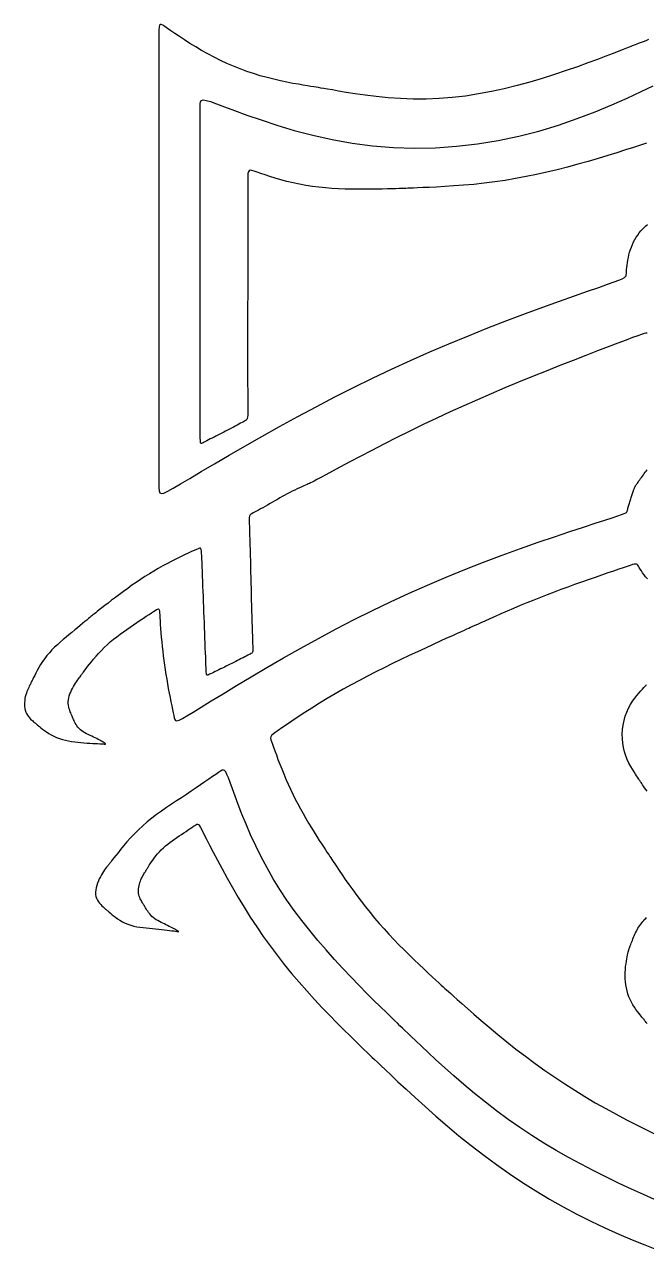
# Model space of a CAD drawing. Extents: x 0.9 to 43.7, y -24.8 to 15.2.
# Drawn here: x 0.86 to 20.7, y -24.25 to 14.83 of the extents above; entities that cross this region are included whole.
import ezdxf

# ---------------------------------------------------------------- set-up
doc = ezdxf.new("R2010")
doc.units = 0
doc.layers.add('LAYER 1', color=7, linetype='CONTINUOUS')

msp = doc.modelspace()

# ---------------------------------------------------------------- linework, layer by layer
at = {"layer": 'LAYER 1'}
for points in [[(20.771, 14.352), (20.7, 14.323), (20.63, 14.295), (20.563, 14.269), (20.5, 14.245), (20.443, 14.223), (20.391, 14.204), (20.347, 14.187), (20.311, 14.174), (20.28, 14.162), (20.247, 14.15), (20.205, 14.134), (20.149, 14.112), (20.07, 14.081), (19.963, 14.04), (19.82, 13.984), (19.636, 13.912), (19.407, 13.823), (19.138, 13.72), (18.835, 13.607), (18.503, 13.487), (18.146, 13.362), (17.77, 13.236), (17.379, 13.112), (16.98, 12.994), (16.575, 12.884), (16.167, 12.783), (15.756, 12.693), (15.342, 12.616), (14.926, 12.551), (14.51, 12.502), (14.094, 12.468), (13.678, 12.451), (13.264, 12.452), (12.857, 12.468), (12.462, 12.497), (12.085, 12.534), (11.733, 12.578), (11.411, 12.623), (11.125, 12.668), (10.881, 12.709), (10.684, 12.743), (10.53, 12.769), (10.411, 12.789), (10.316, 12.805), (10.237, 12.818), (10.165, 12.83), (10.089, 12.843), (10.001, 12.857), (9.891, 12.875), (9.757, 12.897), (9.6, 12.924), (9.424, 12.955), (9.233, 12.992), (9.031, 13.035), (8.82, 13.083), (8.604, 13.137), (8.386, 13.197), (8.17, 13.264), (7.955, 13.337), (7.742, 13.415), (7.531, 13.5), (7.322, 13.59), (7.116, 13.686), (6.912, 13.787), (6.712, 13.892), (6.515, 14.003), (6.324, 14.116), (6.141, 14.229), (5.969, 14.34), (5.808, 14.445), (5.663, 14.543), (5.535, 14.631), (5.426, 14.706), (5.339, 14.767), (5.273, 14.81), (5.224, 14.832), (5.19, 14.832), (5.168, 14.806), (5.155, 14.751), (5.15, 14.666), (5.148, 14.546), (5.148, 14.391), (5.148, 14.2), (5.148, 13.979), (5.148, 13.731), (5.148, 13.462), (5.148, 13.175), (5.148, 12.876), (5.148, 12.57), (5.148, 12.26), (5.148, 11.95), (5.147, 11.639), (5.147, 11.329), (5.147, 11.019), (5.147, 10.709), (5.147, 10.399), (5.146, 10.088), (5.146, 9.778), (5.146, 9.469), (5.146, 9.164), (5.146, 8.869), (5.146, 8.588), (5.146, 8.325), (5.147, 8.086), (5.147, 7.874), (5.147, 7.695), (5.147, 7.551), (5.147, 7.437), (5.147, 7.345), (5.147, 7.265), (5.147, 7.187), (5.147, 7.104), (5.147, 7.006), (5.147, 6.884), (5.147, 6.729), (5.147, 6.541), (5.147, 6.322), (5.147, 6.078), (5.147, 5.814), (5.147, 5.533), (5.147, 5.24), (5.147, 4.941), (5.147, 4.638), (5.146, 4.335), (5.146, 4.032), (5.146, 3.729), (5.146, 3.426), (5.146, 3.123), (5.145, 2.82), (5.145, 2.517), (5.145, 2.214), (5.145, 1.912), (5.145, 1.615), (5.145, 1.328), (5.145, 1.055), (5.145, 0.8), (5.145, 0.568), (5.145, 0.363), (5.146, 0.191), (5.147, 0.054), (5.155, -0.045), (5.18, -0.107), (5.229, -0.13), (5.312, -0.114), (5.435, -0.058), (5.609, 0.038), (5.841, 0.175), (6.14, 0.353), (6.502, 0.569), (6.921, 0.816), (7.388, 1.089), (7.895, 1.382), (8.436, 1.69), (9, 2.006), (9.581, 2.325), (10.17, 2.64), (10.764, 2.949), (11.362, 3.251), (11.963, 3.545), (12.568, 3.833), (13.177, 4.113), (13.788, 4.385), (14.403, 4.649), (15.021, 4.905), (15.639, 5.152), (16.249, 5.388), (16.839, 5.61), (17.402, 5.818), (17.927, 6.007), (18.405, 6.177), (18.825, 6.324), (19.179, 6.447), (19.459, 6.545), (19.672, 6.62), (19.826, 6.678), (19.932, 6.722), (19.999, 6.757), (20.036, 6.788), (20.052, 6.819), (20.057, 6.855), (20.061, 6.9), (20.064, 6.953), (20.07, 7.015), (20.076, 7.084), (20.085, 7.158), (20.096, 7.236), (20.109, 7.318), (20.125, 7.401), (20.144, 7.485), (20.166, 7.569), (20.192, 7.652), (20.221, 7.734), (20.254, 7.815), (20.29, 7.894), (20.33, 7.97), (20.374, 8.044), (20.422, 8.115), (20.473, 8.182), (20.526, 8.245), (20.58, 8.304), (20.633, 8.359), (20.683, 8.408), (20.731, 8.451)], [(20.704, 11.047), (20.513, 10.984), (20.29, 10.911), (20.038, 10.83), (19.762, 10.743), (19.467, 10.652), (19.158, 10.558), (18.838, 10.465), (18.512, 10.373), (18.185, 10.284), (17.856, 10.2), (17.526, 10.121), (17.195, 10.047), (16.863, 9.978), (16.53, 9.915), (16.196, 9.859), (15.861, 9.81), (15.526, 9.768), (15.195, 9.733), (14.872, 9.704), (14.563, 9.681), (14.273, 9.662), (14.007, 9.647), (13.77, 9.636), (13.567, 9.627), (13.402, 9.62), (13.274, 9.615), (13.173, 9.611), (13.093, 9.608), (13.024, 9.605), (12.96, 9.603), (12.891, 9.601), (12.811, 9.598), (12.71, 9.595), (12.586, 9.591), (12.44, 9.586), (12.277, 9.582), (12.099, 9.579), (11.909, 9.576), (11.71, 9.575), (11.505, 9.575), (11.297, 9.578), (11.088, 9.583), (10.879, 9.592), (10.67, 9.604), (10.461, 9.62), (10.253, 9.64), (10.046, 9.666), (9.84, 9.697), (9.635, 9.734), (9.433, 9.778), (9.235, 9.827), (9.043, 9.878), (8.862, 9.932), (8.692, 9.984), (8.538, 10.034), (8.401, 10.08), (8.285, 10.121), (8.191, 10.153), (8.12, 10.174), (8.067, 10.181), (8.03, 10.169), (8.007, 10.135), (7.993, 10.075), (7.988, 9.985), (7.986, 9.862), (7.987, 9.701), (7.987, 9.504), (7.988, 9.274), (7.988, 9.017), (7.989, 8.737), (7.989, 8.439), (7.989, 8.128), (7.989, 7.808), (7.988, 7.485), (7.987, 7.162), (7.986, 6.838), (7.985, 6.515), (7.984, 6.191), (7.982, 5.868), (7.981, 5.544), (7.98, 5.221), (7.98, 4.897), (7.979, 4.574), (7.98, 4.257), (7.98, 3.948), (7.981, 3.654), (7.982, 3.38), (7.983, 3.129), (7.984, 2.907), (7.985, 2.718), (7.985, 2.567), (7.985, 2.451), (7.983, 2.365), (7.979, 2.304), (7.971, 2.262), (7.958, 2.234), (7.94, 2.215), (7.917, 2.2), (7.886, 2.183), (7.848, 2.162), (7.804, 2.138), (7.755, 2.112), (7.702, 2.083), (7.646, 2.053), (7.587, 2.021), (7.526, 1.989), (7.465, 1.957), (7.403, 1.924), (7.342, 1.892), (7.28, 1.861), (7.218, 1.829), (7.157, 1.797), (7.095, 1.766), (7.033, 1.734), (6.972, 1.703), (6.91, 1.671), (6.85, 1.64), (6.791, 1.61), (6.736, 1.581), (6.684, 1.554), (6.636, 1.53), (6.595, 1.508), (6.559, 1.49), (6.531, 1.476), (6.51, 1.468), (6.494, 1.469), (6.483, 1.484), (6.477, 1.513), (6.473, 1.561), (6.471, 1.631), (6.471, 1.724), (6.471, 1.845), (6.471, 1.993), (6.471, 2.163), (6.471, 2.353), (6.471, 2.558), (6.471, 2.776), (6.471, 3.003), (6.471, 3.236), (6.471, 3.471), (6.47, 3.705), (6.47, 3.94), (6.47, 4.175), (6.469, 4.41), (6.469, 4.644), (6.469, 4.879), (6.469, 5.114), (6.468, 5.349), (6.468, 5.583), (6.468, 5.813), (6.468, 6.035), (6.469, 6.246), (6.469, 6.443), (6.469, 6.622), (6.469, 6.78), (6.469, 6.913), (6.469, 7.018), (6.469, 7.102), (6.469, 7.17), (6.469, 7.228), (6.469, 7.284), (6.47, 7.345), (6.47, 7.416), (6.47, 7.504), (6.47, 7.616), (6.47, 7.751), (6.47, 7.907), (6.47, 8.08), (6.47, 8.267), (6.47, 8.466), (6.471, 8.672), (6.471, 8.883), (6.47, 9.096), (6.47, 9.309), (6.47, 9.522), (6.47, 9.736), (6.47, 9.949), (6.469, 10.162), (6.469, 10.375), (6.469, 10.588), (6.469, 10.801), (6.469, 11.013), (6.468, 11.221), (6.468, 11.422), (6.468, 11.613), (6.468, 11.79), (6.468, 11.951), (6.468, 12.092), (6.468, 12.21), (6.469, 12.303), (6.48, 12.37), (6.509, 12.411), (6.565, 12.425), (6.657, 12.412), (6.794, 12.372), (6.986, 12.304), (7.24, 12.21), (7.566, 12.088), (7.959, 11.944), (8.412, 11.786), (8.918, 11.621), (9.469, 11.456), (10.057, 11.301), (10.674, 11.161), (11.313, 11.044), (11.967, 10.959), (12.63, 10.907), (13.299, 10.888), (13.971, 10.902), (14.643, 10.948), (15.312, 11.024), (15.974, 11.131), (16.628, 11.267), (17.269, 11.431), (17.894, 11.622), (18.496, 11.83), (19.067, 12.048), (19.602, 12.27), (20.092, 12.486), (20.532, 12.69), (20.914, 12.874)], [(20.725, 4.99), (20.686, 4.988), (20.627, 4.975), (20.541, 4.947), (20.422, 4.904), (20.261, 4.844), (20.052, 4.765), (19.792, 4.666), (19.486, 4.55), (19.141, 4.418), (18.765, 4.273), (18.362, 4.116), (17.94, 3.95), (17.506, 3.778), (17.066, 3.601), (16.626, 3.421), (16.187, 3.238), (15.749, 3.052), (15.313, 2.863), (14.878, 2.67), (14.444, 2.474), (14.013, 2.274), (13.584, 2.07), (13.157, 1.862), (12.737, 1.653), (12.33, 1.446), (11.941, 1.245), (11.576, 1.054), (11.241, 0.877), (10.943, 0.717), (10.686, 0.58), (10.477, 0.467), (10.315, 0.38), (10.192, 0.314), (10.101, 0.266), (10.036, 0.232), (9.988, 0.208), (9.95, 0.19), (9.915, 0.174), (9.876, 0.157), (9.828, 0.136), (9.771, 0.112), (9.707, 0.084), (9.637, 0.052), (9.563, 0.018), (9.485, -0.018), (9.406, -0.057), (9.326, -0.098), (9.246, -0.139), (9.167, -0.183), (9.088, -0.227), (9.01, -0.271), (8.931, -0.316), (8.853, -0.362), (8.775, -0.407), (8.697, -0.452), (8.619, -0.497), (8.541, -0.541), (8.465, -0.583), (8.393, -0.623), (8.324, -0.66), (8.261, -0.695), (8.205, -0.725), (8.156, -0.751), (8.117, -0.773), (8.086, -0.79), (8.064, -0.808), (8.048, -0.828), (8.038, -0.855), (8.033, -0.891), (8.031, -0.94), (8.032, -1.004), (8.035, -1.087), (8.038, -1.191), (8.041, -1.313), (8.046, -1.451), (8.05, -1.601), (8.055, -1.763), (8.059, -1.931), (8.064, -2.106), (8.069, -2.282), (8.073, -2.459), (8.077, -2.636), (8.082, -2.814), (8.086, -2.991), (8.09, -3.168), (8.094, -3.345), (8.099, -3.522), (8.103, -3.699), (8.108, -3.876), (8.113, -4.051), (8.119, -4.221), (8.124, -4.385), (8.129, -4.538), (8.133, -4.679), (8.138, -4.806), (8.141, -4.914), (8.144, -5.003), (8.146, -5.072), (8.146, -5.123), (8.143, -5.161), (8.137, -5.189), (8.127, -5.208), (8.111, -5.223), (8.09, -5.236), (8.062, -5.251), (8.027, -5.269), (7.986, -5.29), (7.939, -5.314), (7.889, -5.34), (7.835, -5.368), (7.778, -5.397), (7.719, -5.427), (7.659, -5.457), (7.6, -5.488), (7.54, -5.518), (7.48, -5.548), (7.42, -5.578), (7.36, -5.608), (7.3, -5.638), (7.239, -5.668), (7.179, -5.697), (7.119, -5.727), (7.06, -5.756), (7.001, -5.784), (6.946, -5.811), (6.894, -5.836), (6.845, -5.859), (6.802, -5.88), (6.765, -5.897), (6.735, -5.912), (6.712, -5.922), (6.694, -5.925), (6.682, -5.92), (6.673, -5.904), (6.667, -5.876), (6.663, -5.833), (6.66, -5.773), (6.657, -5.695), (6.653, -5.598), (6.649, -5.484), (6.644, -5.355), (6.638, -5.214), (6.632, -5.063), (6.626, -4.905), (6.62, -4.742), (6.614, -4.577), (6.607, -4.411), (6.601, -4.245), (6.595, -4.079), (6.588, -3.914), (6.582, -3.748), (6.576, -3.582), (6.569, -3.417), (6.563, -3.251), (6.556, -3.085), (6.55, -2.922), (6.543, -2.762), (6.537, -2.609), (6.532, -2.466), (6.526, -2.333), (6.522, -2.215), (6.518, -2.114), (6.514, -2.031), (6.51, -1.967), (6.504, -1.921), (6.493, -1.892), (6.474, -1.878), (6.445, -1.878), (6.405, -1.89), (6.351, -1.913), (6.28, -1.945), (6.191, -1.985), (6.088, -2.033), (5.971, -2.088), (5.844, -2.149), (5.708, -2.215), (5.567, -2.286), (5.423, -2.362), (5.277, -2.44), (5.133, -2.522), (4.989, -2.606), (4.847, -2.692), (4.707, -2.781), (4.567, -2.872), (4.429, -2.965), (4.292, -3.059), (4.157, -3.155), (4.022, -3.252), (3.891, -3.349), (3.763, -3.445), (3.642, -3.537), (3.528, -3.625), (3.424, -3.705), (3.331, -3.778), (3.251, -3.841), (3.186, -3.892), (3.135, -3.932), (3.095, -3.964), (3.063, -3.99), (3.034, -4.012), (3.008, -4.034), (2.978, -4.058), (2.944, -4.086), (2.901, -4.122), (2.848, -4.166), (2.785, -4.218), (2.714, -4.277), (2.636, -4.342), (2.553, -4.411), (2.465, -4.484), (2.374, -4.56), (2.282, -4.636), (2.189, -4.714), (2.096, -4.792), (2.004, -4.872), (1.914, -4.953), (1.826, -5.036), (1.741, -5.122), (1.659, -5.21), (1.582, -5.301), (1.51, -5.395), (1.442, -5.492), (1.38, -5.588), (1.324, -5.682), (1.273, -5.773), (1.228, -5.857), (1.189, -5.933), (1.156, -6), (1.13, -6.054), (1.109, -6.096), (1.093, -6.129), (1.081, -6.154), (1.071, -6.174), (1.062, -6.192), (1.053, -6.209), (1.043, -6.228), (1.031, -6.252), (1.016, -6.281), (0.999, -6.316), (0.98, -6.356), (0.961, -6.4), (0.942, -6.449), (0.923, -6.501), (0.906, -6.556), (0.891, -6.614), (0.879, -6.674), (0.871, -6.736), (0.866, -6.799), (0.865, -6.862), (0.868, -6.924), (0.876, -6.985), (0.889, -7.044), (0.907, -7.1), (0.931, -7.153), (0.96, -7.202), (0.992, -7.247), (1.026, -7.288), (1.061, -7.325), (1.095, -7.358), (1.126, -7.386), (1.154, -7.41), (1.177, -7.43), (1.196, -7.445), (1.212, -7.458), (1.226, -7.47), (1.241, -7.482), (1.259, -7.497), (1.28, -7.515), (1.308, -7.538), (1.343, -7.567), (1.388, -7.603), (1.44, -7.644), (1.5, -7.69), (1.567, -7.737), (1.64, -7.785), (1.718, -7.832), (1.801, -7.876), (1.889, -7.916), (1.979, -7.95), (2.073, -7.979), (2.169, -8.003), (2.266, -8.023), (2.365, -8.039), (2.465, -8.053), (2.564, -8.064), (2.663, -8.073), (2.761, -8.082), (2.858, -8.089), (2.951, -8.095), (3.039, -8.101), (3.121, -8.106), (3.197, -8.11), (3.264, -8.114), (3.322, -8.117), (3.369, -8.119), (3.405, -8.121), (3.431, -8.122), (3.447, -8.121), (3.453, -8.118), (3.452, -8.113), (3.443, -8.106), (3.427, -8.095), (3.404, -8.082), (3.376, -8.065), (3.342, -8.046), (3.304, -8.024), (3.262, -8.001), (3.217, -7.976), (3.168, -7.95), (3.117, -7.924), (3.064, -7.898), (3.009, -7.873), (2.954, -7.847), (2.899, -7.822), (2.845, -7.795), (2.792, -7.767), (2.741, -7.737), (2.692, -7.704), (2.648, -7.668), (2.607, -7.628), (2.57, -7.586), (2.538, -7.542), (2.509, -7.497), (2.484, -7.453), (2.463, -7.412), (2.445, -7.374), (2.43, -7.34), (2.418, -7.313), (2.408, -7.291), (2.4, -7.274), (2.394, -7.259), (2.388, -7.245), (2.381, -7.23), (2.374, -7.212), (2.365, -7.191), (2.353, -7.164), (2.339, -7.13), (2.323, -7.09), (2.307, -7.045), (2.291, -6.996), (2.278, -6.942), (2.267, -6.886), (2.261, -6.827), (2.26, -6.768), (2.266, -6.707), (2.277, -6.646), (2.294, -6.585), (2.315, -6.524), (2.339, -6.464), (2.367, -6.405), (2.396, -6.347), (2.428, -6.291), (2.46, -6.236), (2.492, -6.184), (2.524, -6.135), (2.554, -6.089), (2.583, -6.047), (2.611, -6.008), (2.635, -5.975), (2.656, -5.946), (2.673, -5.922), (2.687, -5.904), (2.699, -5.887), (2.712, -5.871), (2.726, -5.852), (2.743, -5.829), (2.765, -5.8), (2.794, -5.761), (2.832, -5.712), (2.879, -5.651), (2.934, -5.579), (2.998, -5.5), (3.069, -5.413), (3.146, -5.323), (3.229, -5.229), (3.316, -5.135), (3.408, -5.042), (3.503, -4.952), (3.602, -4.865), (3.703, -4.781), (3.806, -4.699), (3.911, -4.619), (4.018, -4.541), (4.125, -4.464), (4.233, -4.389), (4.342, -4.314), (4.45, -4.242), (4.554, -4.172), (4.655, -4.106), (4.75, -4.044), (4.837, -3.987), (4.915, -3.937), (4.982, -3.893), (5.037, -3.858), (5.079, -3.832), (5.111, -3.816), (5.134, -3.812), (5.15, -3.82), (5.16, -3.842), (5.167, -3.88), (5.171, -3.933), (5.176, -4.003), (5.181, -4.091), (5.188, -4.194), (5.196, -4.311), (5.205, -4.438), (5.216, -4.574), (5.228, -4.717), (5.241, -4.864), (5.256, -5.013), (5.272, -5.162), (5.29, -5.311), (5.309, -5.461), (5.33, -5.609), (5.352, -5.758), (5.375, -5.907), (5.4, -6.055), (5.425, -6.203), (5.452, -6.351), (5.48, -6.497), (5.508, -6.639), (5.535, -6.774), (5.561, -6.902), (5.585, -7.019), (5.607, -7.124), (5.627, -7.214), (5.643, -7.287), (5.659, -7.341), (5.684, -7.373), (5.727, -7.38), (5.796, -7.36), (5.899, -7.309), (6.045, -7.225), (6.243, -7.105), (6.5, -6.946), (6.821, -6.748), (7.198, -6.517), (7.625, -6.258), (8.094, -5.977), (8.598, -5.679), (9.129, -5.372), (9.679, -5.061), (10.242, -4.751), (10.81, -4.447), (11.384, -4.152), (11.961, -3.864), (12.543, -3.585), (13.129, -3.314), (13.718, -3.051), (14.311, -2.798), (14.908, -2.554), (15.507, -2.319), (16.102, -2.095), (16.684, -1.884), (17.243, -1.687), (17.77, -1.507), (18.256, -1.344), (18.691, -1.2), (19.066, -1.078), (19.372, -0.979), (19.609, -0.902), (19.785, -0.844), (19.91, -0.802), (19.993, -0.771), (20.043, -0.75), (20.068, -0.733), (20.079, -0.718), (20.084, -0.701), (20.09, -0.681), (20.096, -0.657), (20.104, -0.63), (20.112, -0.601), (20.121, -0.569), (20.13, -0.537), (20.14, -0.503), (20.15, -0.468), (20.16, -0.434), (20.17, -0.399), (20.181, -0.365), (20.192, -0.331), (20.202, -0.297), (20.213, -0.262), (20.225, -0.228), (20.236, -0.194), (20.248, -0.16), (20.259, -0.127), (20.27, -0.094), (20.281, -0.063), (20.292, -0.034), (20.301, -0.007), (20.31, 0.017), (20.318, 0.037), (20.324, 0.054), (20.329, 0.068), (20.333, 0.079), (20.337, 0.088), (20.342, 0.097), (20.349, 0.107), (20.357, 0.119), (20.367, 0.134), (20.38, 0.153), (20.397, 0.177), (20.416, 0.205), (20.439, 0.236), (20.463, 0.271), (20.489, 0.308), (20.516, 0.346), (20.545, 0.386), (20.574, 0.427), (20.603, 0.468), (20.632, 0.508), (20.662, 0.549), (20.693, 0.588), (20.725, 0.627)], [(20.733, -2.856), (20.677, -2.788), (20.626, -2.722), (20.58, -2.657), (20.539, -2.597), (20.502, -2.541), (20.471, -2.492), (20.446, -2.451), (20.425, -2.42), (20.405, -2.397), (20.382, -2.384), (20.352, -2.38), (20.312, -2.385), (20.256, -2.399), (20.182, -2.423), (20.085, -2.455), (19.962, -2.496), (19.816, -2.546), (19.65, -2.602), (19.466, -2.665), (19.269, -2.732), (19.062, -2.804), (18.847, -2.879), (18.629, -2.956), (18.411, -3.034), (18.192, -3.113), (17.974, -3.194), (17.757, -3.276), (17.54, -3.359), (17.323, -3.443), (17.108, -3.529), (16.892, -3.616), (16.678, -3.705), (16.466, -3.795), (16.26, -3.883), (16.062, -3.97), (15.876, -4.052), (15.705, -4.128), (15.551, -4.197), (15.419, -4.257), (15.31, -4.306), (15.223, -4.345), (15.153, -4.377), (15.092, -4.405), (15.032, -4.432), (14.967, -4.461), (14.889, -4.496), (14.792, -4.54), (14.668, -4.596), (14.512, -4.666), (14.329, -4.749), (14.122, -4.844), (13.895, -4.948), (13.652, -5.06), (13.398, -5.178), (13.135, -5.301), (12.869, -5.428), (12.603, -5.556), (12.338, -5.687), (12.074, -5.819), (11.81, -5.954), (11.549, -6.091), (11.289, -6.231), (11.03, -6.374), (10.774, -6.521), (10.521, -6.672), (10.272, -6.823), (10.032, -6.974), (9.804, -7.12), (9.59, -7.259), (9.394, -7.388), (9.221, -7.505), (9.072, -7.605), (8.951, -7.686), (8.859, -7.751), (8.792, -7.802), (8.748, -7.847), (8.723, -7.888), (8.716, -7.932), (8.724, -7.983), (8.743, -8.046), (8.772, -8.125), (8.807, -8.224), (8.849, -8.339), (8.897, -8.469), (8.95, -8.61), (9.008, -8.76), (9.07, -8.916), (9.135, -9.077), (9.204, -9.238), (9.275, -9.399), (9.348, -9.559), (9.423, -9.718), (9.501, -9.876), (9.582, -10.032), (9.664, -10.188), (9.749, -10.342), (9.836, -10.495), (9.925, -10.646), (10.014, -10.794), (10.102, -10.937), (10.187, -11.072), (10.268, -11.198), (10.343, -11.313), (10.409, -11.415), (10.466, -11.501), (10.512, -11.57), (10.548, -11.626), (10.579, -11.672), (10.607, -11.714), (10.635, -11.757), (10.668, -11.805), (10.707, -11.865), (10.758, -11.94), (10.822, -12.036), (10.901, -12.154), (10.993, -12.29), (11.097, -12.441), (11.211, -12.605), (11.334, -12.778), (11.464, -12.956), (11.601, -13.138), (11.741, -13.319), (11.885, -13.498), (12.032, -13.674), (12.182, -13.848), (12.335, -14.02), (12.49, -14.19), (12.648, -14.357), (12.808, -14.523), (12.969, -14.686), (13.132, -14.848), (13.293, -15.004), (13.45, -15.155), (13.6, -15.297), (13.741, -15.429), (13.87, -15.548), (13.983, -15.653), (14.08, -15.741), (14.156, -15.812), (14.219, -15.869), (14.273, -15.919), (14.327, -15.967), (14.386, -16.02), (14.458, -16.084), (14.548, -16.164), (14.665, -16.268), (14.813, -16.399), (14.993, -16.558), (15.201, -16.74), (15.434, -16.942), (15.688, -17.158), (15.959, -17.384), (16.245, -17.617), (16.54, -17.851), (16.842, -18.083), (17.149, -18.31), (17.46, -18.533), (17.775, -18.75), (18.094, -18.962), (18.416, -19.168), (18.742, -19.369), (19.071, -19.564), (19.402, -19.752), (19.734, -19.933), (20.062, -20.106), (20.38, -20.269), (20.682, -20.42), (20.964, -20.558)], [(20.722, -9.621), (20.681, -9.569), (20.643, -9.518), (20.609, -9.47), (20.579, -9.426), (20.553, -9.386), (20.532, -9.352), (20.514, -9.324), (20.5, -9.302), (20.487, -9.282), (20.475, -9.263), (20.46, -9.241), (20.442, -9.214), (20.419, -9.18), (20.389, -9.136), (20.351, -9.079), (20.305, -9.01), (20.254, -8.928), (20.2, -8.835), (20.145, -8.732), (20.092, -8.62), (20.043, -8.499), (20.001, -8.371), (19.968, -8.237), (19.945, -8.097), (19.933, -7.953), (19.931, -7.807), (19.94, -7.661), (19.958, -7.516), (19.986, -7.374), (20.025, -7.236), (20.073, -7.104), (20.13, -6.98), (20.193, -6.863), (20.261, -6.756), (20.331, -6.657), (20.399, -6.569), (20.465, -6.49), (20.524, -6.423), (20.575, -6.367), (20.616, -6.322), (20.647, -6.288), (20.672, -6.261), (20.691, -6.24), (20.707, -6.222)], [(20.958, -22.647), (20.603, -22.49), (20.226, -22.32), (19.833, -22.137), (19.431, -21.944), (19.025, -21.741), (18.622, -21.53), (18.221, -21.311), (17.825, -21.085), (17.433, -20.85), (17.047, -20.607), (16.666, -20.356), (16.292, -20.096), (15.924, -19.828), (15.564, -19.552), (15.213, -19.269), (14.876, -18.987), (14.557, -18.71), (14.258, -18.443), (13.983, -18.193), (13.737, -17.964), (13.523, -17.762), (13.344, -17.592), (13.202, -17.456), (13.089, -17.349), (12.997, -17.26), (12.916, -17.184), (12.84, -17.11), (12.758, -17.031), (12.662, -16.938), (12.544, -16.824), (12.395, -16.68), (12.216, -16.505), (12.01, -16.303), (11.783, -16.077), (11.539, -15.83), (11.282, -15.564), (11.017, -15.284), (10.749, -14.992), (10.482, -14.692), (10.219, -14.385), (9.962, -14.073), (9.712, -13.755), (9.47, -13.43), (9.237, -13.1), (9.013, -12.764), (8.801, -12.421), (8.6, -12.073), (8.413, -11.72), (8.239, -11.365), (8.078, -11.016), (7.932, -10.677), (7.8, -10.355), (7.683, -10.055), (7.581, -9.785), (7.495, -9.549), (7.425, -9.354), (7.369, -9.202), (7.323, -9.089), (7.285, -9.012), (7.248, -8.967), (7.21, -8.951), (7.167, -8.958), (7.114, -8.987), (7.047, -9.032), (6.963, -9.091), (6.862, -9.16), (6.747, -9.24), (6.62, -9.328), (6.482, -9.422), (6.336, -9.521), (6.184, -9.624), (6.028, -9.729), (5.869, -9.834), (5.71, -9.939), (5.55, -10.044), (5.392, -10.15), (5.235, -10.259), (5.08, -10.37), (4.928, -10.485), (4.781, -10.603), (4.638, -10.727), (4.501, -10.855), (4.37, -10.987), (4.247, -11.118), (4.132, -11.247), (4.026, -11.37), (3.931, -11.484), (3.848, -11.588), (3.777, -11.678), (3.719, -11.751), (3.674, -11.809), (3.64, -11.853), (3.613, -11.886), (3.593, -11.912), (3.577, -11.933), (3.562, -11.951), (3.547, -11.971), (3.529, -11.993), (3.507, -12.021), (3.481, -12.054), (3.452, -12.093), (3.421, -12.136), (3.387, -12.185), (3.353, -12.238), (3.319, -12.295), (3.285, -12.357), (3.251, -12.422), (3.22, -12.49), (3.192, -12.561), (3.168, -12.633), (3.149, -12.706), (3.135, -12.778), (3.129, -12.849), (3.131, -12.917), (3.142, -12.983), (3.162, -13.044), (3.19, -13.101), (3.223, -13.154), (3.259, -13.203), (3.298, -13.246), (3.336, -13.285), (3.371, -13.318), (3.403, -13.346), (3.428, -13.368), (3.449, -13.386), (3.466, -13.401), (3.482, -13.415), (3.499, -13.429), (3.518, -13.445), (3.541, -13.465), (3.57, -13.489), (3.607, -13.52), (3.653, -13.558), (3.706, -13.601), (3.767, -13.647), (3.835, -13.696), (3.909, -13.744), (3.989, -13.791), (4.073, -13.834), (4.162, -13.872), (4.254, -13.903), (4.348, -13.929), (4.446, -13.949), (4.545, -13.965), (4.645, -13.978), (4.746, -13.989), (4.847, -13.998), (4.947, -14.007), (5.047, -14.016), (5.145, -14.026), (5.239, -14.036), (5.33, -14.047), (5.415, -14.058), (5.494, -14.068), (5.564, -14.078), (5.626, -14.086), (5.679, -14.094), (5.72, -14.099), (5.75, -14.103), (5.771, -14.106), (5.783, -14.105), (5.786, -14.103), (5.781, -14.098), (5.768, -14.09), (5.749, -14.08), (5.724, -14.066), (5.694, -14.05), (5.658, -14.031), (5.619, -14.01), (5.576, -13.987), (5.529, -13.963), (5.48, -13.938), (5.429, -13.913), (5.377, -13.887), (5.325, -13.862), (5.272, -13.837), (5.219, -13.811), (5.166, -13.784), (5.115, -13.755), (5.066, -13.725), (5.018, -13.693), (4.973, -13.658), (4.931, -13.621), (4.893, -13.581), (4.857, -13.539), (4.824, -13.498), (4.795, -13.458), (4.769, -13.419), (4.747, -13.383), (4.728, -13.352), (4.712, -13.326), (4.7, -13.305), (4.69, -13.288), (4.682, -13.274), (4.674, -13.263), (4.668, -13.251), (4.66, -13.239), (4.651, -13.225), (4.64, -13.208), (4.627, -13.186), (4.611, -13.159), (4.593, -13.129), (4.575, -13.095), (4.557, -13.057), (4.541, -13.017), (4.526, -12.974), (4.514, -12.929), (4.505, -12.882), (4.501, -12.835), (4.501, -12.786), (4.503, -12.736), (4.51, -12.687), (4.519, -12.637), (4.53, -12.588), (4.544, -12.541), (4.56, -12.494), (4.578, -12.449), (4.597, -12.406), (4.617, -12.365), (4.637, -12.327), (4.657, -12.292), (4.675, -12.261), (4.693, -12.233), (4.708, -12.209), (4.72, -12.19), (4.73, -12.174), (4.738, -12.161), (4.747, -12.148), (4.755, -12.134), (4.766, -12.117), (4.779, -12.096), (4.795, -12.069), (4.817, -12.034), (4.844, -11.991), (4.876, -11.941), (4.913, -11.884), (4.955, -11.822), (5.001, -11.758), (5.052, -11.691), (5.107, -11.624), (5.166, -11.558), (5.228, -11.494), (5.293, -11.433), (5.361, -11.374), (5.431, -11.318), (5.503, -11.263), (5.576, -11.209), (5.651, -11.157), (5.725, -11.106), (5.8, -11.055), (5.874, -11.005), (5.947, -10.955), (6.017, -10.908), (6.084, -10.862), (6.146, -10.82), (6.202, -10.782), (6.253, -10.747), (6.296, -10.718), (6.33, -10.695), (6.359, -10.68), (6.385, -10.679), (6.411, -10.693), (6.441, -10.729), (6.479, -10.788), (6.527, -10.877), (6.589, -10.997), (6.669, -11.154), (6.767, -11.347), (6.884, -11.573), (7.017, -11.827), (7.164, -12.103), (7.325, -12.396), (7.497, -12.702), (7.679, -13.015), (7.87, -13.33), (8.067, -13.643), (8.271, -13.953), (8.482, -14.258), (8.699, -14.56), (8.921, -14.857), (9.15, -15.15), (9.383, -15.438), (9.622, -15.722), (9.866, -16), (10.114, -16.272), (10.36, -16.535), (10.6, -16.785), (10.831, -17.02), (11.048, -17.237), (11.247, -17.432), (11.423, -17.603), (11.572, -17.747), (11.691, -17.863), (11.788, -17.956), (11.87, -18.035), (11.947, -18.108), (12.027, -18.185), (12.119, -18.273), (12.232, -18.38), (12.375, -18.515), (12.555, -18.687), (12.776, -18.895), (13.034, -19.136), (13.323, -19.403), (13.641, -19.69), (13.983, -19.992), (14.345, -20.303), (14.722, -20.618), (15.112, -20.931), (15.51, -21.238), (15.915, -21.536), (16.328, -21.826), (16.747, -22.106), (17.173, -22.377), (17.605, -22.637), (18.042, -22.886), (18.485, -23.122), (18.932, -23.346), (19.379, -23.557), (19.819, -23.753), (20.245, -23.934), (20.65, -24.099), (21.027, -24.247)], [(20.724, -17.04), (20.695, -17.004), (20.671, -16.973), (20.653, -16.948), (20.638, -16.929), (20.624, -16.912), (20.612, -16.895), (20.597, -16.878), (20.581, -16.857), (20.56, -16.832), (20.532, -16.799), (20.498, -16.758), (20.458, -16.709), (20.414, -16.651), (20.367, -16.587), (20.318, -16.516), (20.27, -16.44), (20.224, -16.359), (20.181, -16.274), (20.144, -16.185), (20.111, -16.093), (20.084, -15.998), (20.062, -15.902), (20.045, -15.804), (20.033, -15.706), (20.026, -15.607), (20.023, -15.509), (20.025, -15.412), (20.031, -15.316), (20.039, -15.223), (20.05, -15.135), (20.063, -15.052), (20.076, -14.976), (20.089, -14.908), (20.101, -14.85), (20.111, -14.802), (20.119, -14.764), (20.126, -14.734), (20.131, -14.712), (20.136, -14.693), (20.141, -14.676), (20.146, -14.66), (20.153, -14.641), (20.162, -14.619), (20.172, -14.59), (20.185, -14.557), (20.2, -14.519), (20.216, -14.477), (20.234, -14.432), (20.252, -14.385), (20.272, -14.337), (20.293, -14.288), (20.314, -14.238), (20.335, -14.189), (20.358, -14.14), (20.381, -14.092), (20.406, -14.044), (20.432, -13.997), (20.459, -13.952), (20.489, -13.907), (20.52, -13.864), (20.552, -13.823), (20.585, -13.784), (20.618, -13.747), (20.649, -13.714), (20.679, -13.683), (20.706, -13.657)]]:
    msp.add_lwpolyline(points, dxfattribs=at)

doc.saveas('drawing.dxf')
